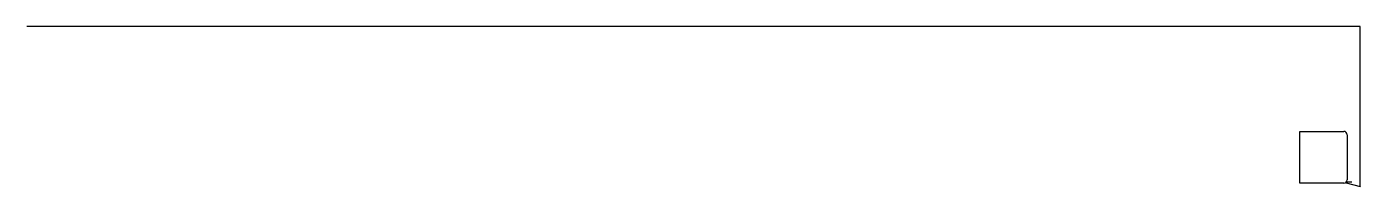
# Model space of a CAD drawing. Header units: metres. Extents: x 0 to 8208, y 0 to 983.
import ezdxf

# ---------------------------------------------------------------- set-up
doc = ezdxf.new("R2010")
doc.units = ezdxf.units.M

msp = doc.modelspace()

# ---------------------------------------------------------------- linework, layer by layer
at = {"layer": 'TOOL_0'}
for p, q in [((1, 983.148), (0, 983.148)), ((8207.921, 983.148), (1, 983.148)), ((8207.921, 1), (8207.921, 983.148)), ((7835.126, 20.001), (7835.126, 338.601)), ((7835.126, 338.601), (8105.926, 338.601)), ((8126.726, 317.801), (8126.726, 40.801)), ((8105.926, 20.001), (7835.126, 20.001)), ((8155.634, 26.093), (8120.634, 26.093)), ((8120.634, 26.093), (8120.634, 21.093)), ((8120.634, 21.093), (8207.921, 0)), ((8207.921, 0), (8207.921, 1)), ((8207.921, 1), (8207.921, 0)), ((8207.921, 0), (8207.921, 1)), ((8207.921, 0), (8207.921, 0))]:
    msp.add_line(p, q, dxfattribs=at)
for centre, start, end in [((8105.926, 317.801), 0, 90), ((8105.926, 40.801), 270, 315), ((8105.926, 40.801), 315, 0)]:
    msp.add_arc(centre, 20.8, start, end, dxfattribs=at)

doc.saveas('drawing.dxf')
